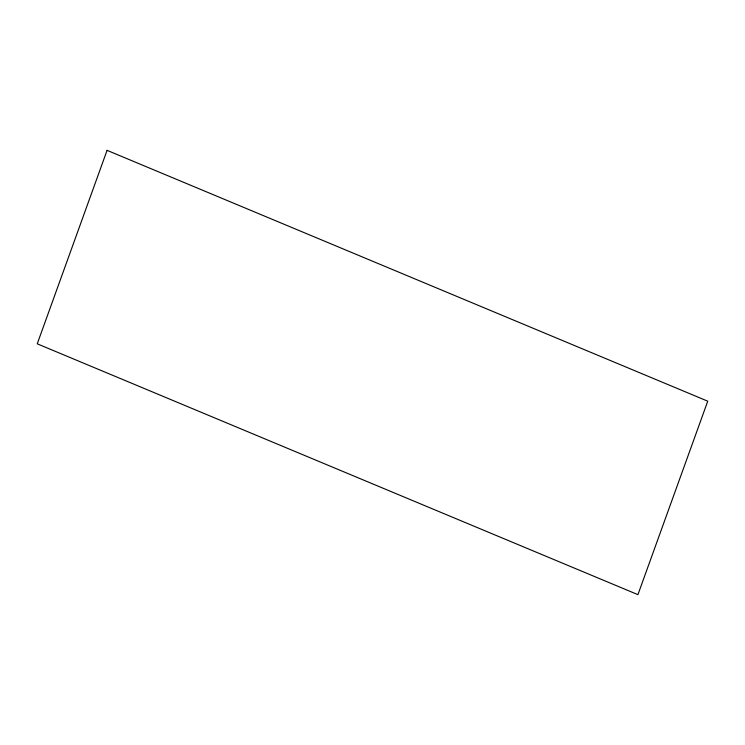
<?xml version="1.0" encoding="UTF-8"?>
<svg xmlns="http://www.w3.org/2000/svg" width="745" height="745" viewBox="0 0 745 745"><rect width="100%" height="100%" fill="white"/><g stroke="black" fill="none" stroke-linecap="round" stroke-linejoin="round"><path stroke-width="1.12" d="M107.075 150.35L37.25 343.817L637.925 594.65L707.75 401.183L107.075 150.35"/></g></svg>
